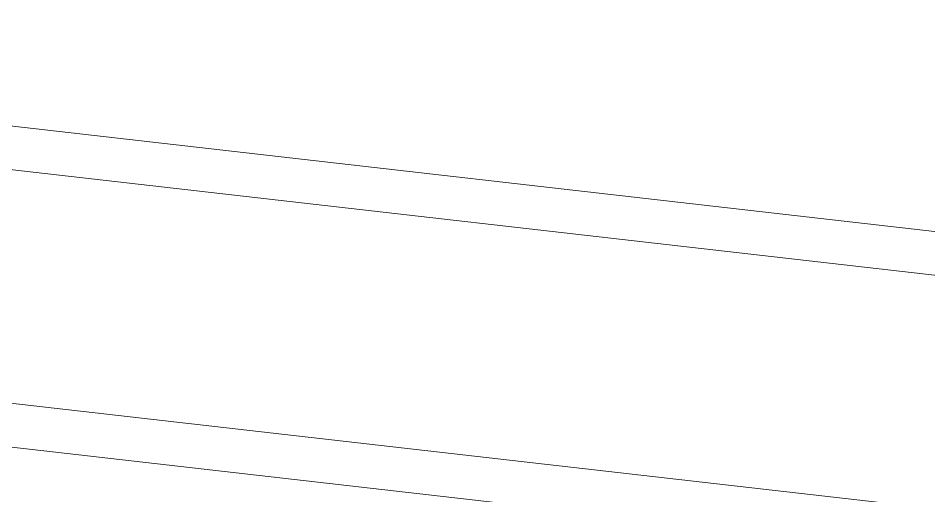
# Model space of a CAD drawing. Header units: metres. Extents: x 750 to 3116, y -341 to 1465.
# Drawn here: x 1571.05 to 1602.45, y 465.18 to 481.65 of the extents above; entities that cross this region are included whole.
import ezdxf

# ---------------------------------------------------------------- set-up
doc = ezdxf.new("R2010")
doc.units = ezdxf.units.M
doc.layers.add('Footpath', color=32, linetype='Continuous', lineweight=18)
doc.layers.add('Vehicular Road', color=253, linetype='Continuous', lineweight=20)

msp = doc.modelspace()

# ---------------------------------------------------------------- linework, layer by layer
at = {"layer": 'Footpath'}
for points in [[(2216.125, 527.515), (2176.415, 524.643), (2151.526, 522.945), (2124.5, 521.595), (2102.592, 519.092), (2066.447, 510.062), (2027.786, 497.476), (1873.651, 450.921), (1866.076, 449.072), (1859.037, 448.365), (1845.561, 445.736), (1836.437, 444.178), (1826.794, 444.389), (1815.967, 446.085), (1802.486, 447.955), (1785.869, 449.6), (1777.954, 450.231), (1762.081, 453.632), (1746.359, 456.243), (1712.64, 459.38), (1620.187, 472.293), (1552.188, 480.064), (1444.636, 487.24)], [(1553.424, 468.851), (1598.157, 463.739)]]:
    msp.add_lwpolyline(points, dxfattribs=at)
at = {"layer": 'Vehicular Road'}
msp.add_lwpolyline([(2216.233, 526.019), (2176.52, 523.147), (2151.614, 521.448), (2124.623, 520.1), (2102.86, 517.613), (2066.861, 508.619), (2028.235, 496.045), (1874.046, 449.473), (1866.33, 447.59), (1859.256, 446.88), (1845.831, 444.26), (1836.548, 442.675), (1826.661, 442.891), (1815.748, 444.601), (1802.309, 446.465), (1785.735, 448.106), (1777.736, 448.743), (1761.801, 452.158), (1746.167, 454.754), (1712.467, 457.89), (1619.998, 470.805), (1552.053, 478.569), (1444.558, 485.742)], dxfattribs=at)
at = {"layer": 'Vehicular Road', "lineweight": 20}
msp.add_lwpolyline([(1557.761, 449.519), (1555.279, 446.802, -0.709085), (1551.807, 448.283), (1553.093, 467.762, -0.428302), (1555.871, 470.081), (1618.991, 462.868), (1682.293, 454.027, -0.390874), (1683.583, 452.453), (1683.205, 445.992, 0.188493), (1683.542, 444.953), (1684.624, 443.633, -0.373088), (1684.57, 441.669), (1678.226, 434.743)], format="xyb", dxfattribs=at)

doc.saveas('drawing.dxf')
